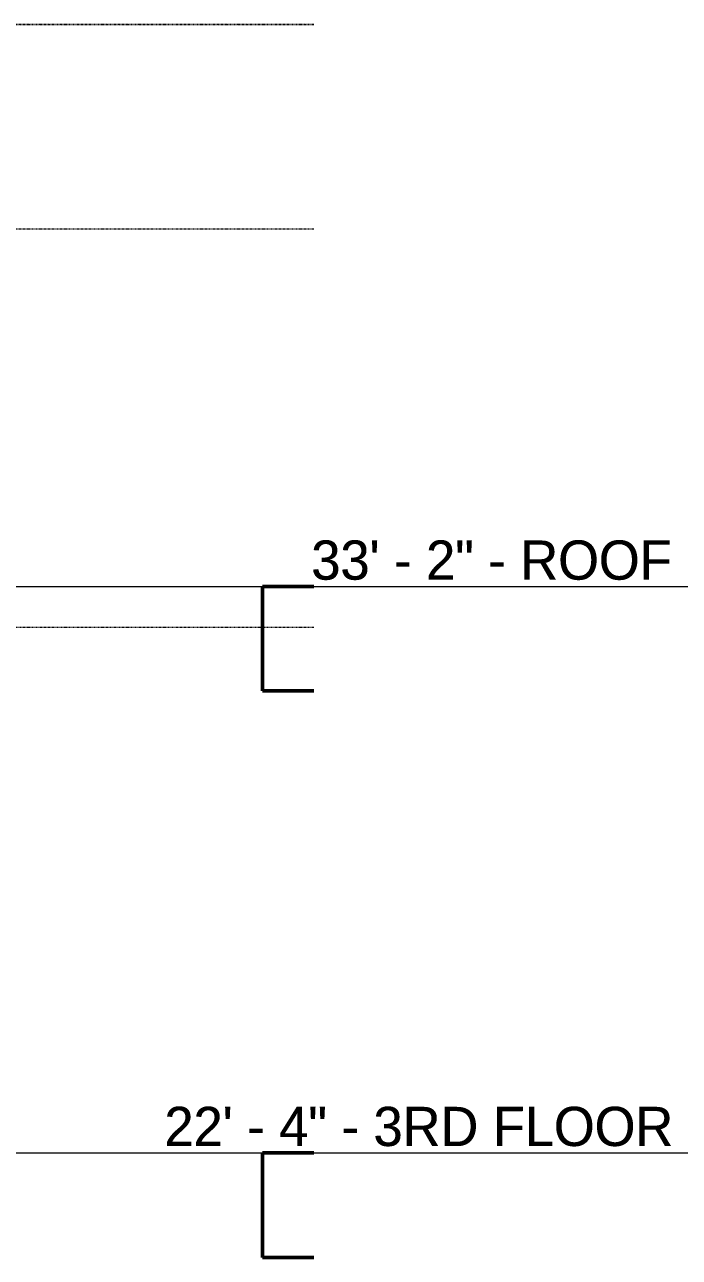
# Model space of a CAD drawing. Header units: inches. Extents: x -4169 to 1833, y -300 to 585.
# Drawn here: x -1977.4 to -1826.9, y 244 to 527 of the extents above; entities that cross this region are included whole.
import ezdxf

# ---------------------------------------------------------------- set-up
doc = ezdxf.new("R2010")
doc.units = ezdxf.units.IN
doc.header["$MEASUREMENT"] = 0
doc.linetypes.add('Aligning Line 1_8_', pattern=[0.25, 0.125, -0.125])
doc.linetypes.add('Grid Line 1_2_', pattern=[0.875, 0.5, -0.125, 0.125, -0.125])
for name, color, linetype, lineweight in [('0-1', 7, 'Continuous', 5), ('A-FLOR-1', 53, 'Continuous', 50), ('A-FLOR-LEVL', 51, 'Continuous', 9), ('A-FLOR-LEVL-1', 51, 'Grid Line 1_2_', 9), ('G-ANNO-SYMB', 111, 'Aligning Line 1_8_', 9), ('G-ANNO-SYMB-1', 254, 'Aligning Line 1_8_', 9), ('G-ANNO-SYMB-2', 147, 'Aligning Line 1_8_', 9)]:
    doc.layers.add(name, color=color, linetype=linetype, lineweight=lineweight)
doc.styles.add('Century Gothic', font='ufonts.com_century-gothic.ttf', dxfattribs={"height": 9})

# ---------------------------------------------------------------- blocks, each defined once
blk = doc.blocks.new('CTR - 2nd Phase_rvt-1-BUILDING SECTION - NORTH_SOUTH THRU PARKING RAMP - LOOKING WEST')
at = {"layer": 'A-FLOR-1'}
for p, q in [((-1910.95, 398), (-1922.72, 398)), ((-1922.72, 398), (-1922.72, 374)), ((-1922.72, 374), (-1910.95, 374)), ((-1910.95, 268), (-1922.72, 268)), ((-1922.72, 268), (-1922.72, 244)), ((-1922.72, 244), (-1910.95, 244))]:
    blk.add_line(p, q, dxfattribs=at)
at = {"layer": 'A-FLOR-LEVL-1'}
for p, q in [((-4168.71, 398), (-1814.21, 398)), ((-4168.71, 268), (-1814.21, 268))]:
    blk.add_line(p, q, dxfattribs=at)
at = {"layer": 'G-ANNO-SYMB-1'}
for p, q in [((-1910.95, 526.95), (-4072.05, 526.95)), ((-1910.95, 388.59), (-4072.05, 388.59))]:
    blk.add_line(p, q, dxfattribs=at)
at = {"layer": 'A-FLOR-LEVL', "char_height": 9, "attachment_point": 1, "style": 'Century Gothic'}
for s, insert, width in [('33\' - 2" - ROOF', (-1911.58, 408.55), 104.232), ('22\' - 4" - 3RD FLOOR', (-1945.33, 278.55), 145.137)]:
    blk.add_mtext(s, dxfattribs=dict(at, insert=insert, width=width))
blk = doc.blocks.new('CTR  - Topography_rvt-1-BUILDING SECTION - NORTH_SOUTH THRU PARKING RAMP - LOOKING WEST')
at = {"layer": 'G-ANNO-SYMB-2'}
blk.add_line((-1910.95, 480), (-4072.05, 480), dxfattribs=at)
blk = doc.blocks.new('CTR - 1st Phase - Common Walls_rvt-1-BUILDING SECTION - NORTH_SOUTH THRU PARKING RAMP - LOOKING WEST')
at = {"layer": 'A-FLOR-LEVL-1'}
for p, q in [((-4168.71, 398), (-1814.21, 398)), ((-4168.71, 268), (-1814.21, 268))]:
    blk.add_line(p, q, dxfattribs=at)
at = {"layer": 'G-ANNO-SYMB-2'}
for p, q in [((-1910.95, 526.95), (-4072.05, 526.95)), ((-1910.95, 526.95), (-4072.05, 526.95)), ((-1910.95, 480), (-4072.05, 480))]:
    blk.add_line(p, q, dxfattribs=at)
at = {"layer": 'A-FLOR-LEVL', "char_height": 9, "attachment_point": 1, "style": 'Century Gothic'}
for s, insert, width in [('33\' - 2" - ROOF', (-1911.58, 408.55), 104.232), ('22\' - 4" - 3RD FLOOR', (-1945.33, 278.55), 145.137)]:
    blk.add_mtext(s, dxfattribs=dict(at, insert=insert, width=width))

msp = doc.modelspace()

# ---------------------------------------------------------------- linework, layer by layer
at = {"layer": 'A-FLOR-LEVL-1'}
for p, q in [((-4167.9645, 398), (-1814.099, 398)), ((-4167.9645, 268), (-1814.099, 268))]:
    msp.add_line(p, q, dxfattribs=at)
at = {"layer": 'G-ANNO-SYMB'}
for p, q in [((-1910.9479, 526.9531), (-4072.0519, 526.9531)), ((-1910.9479, 480), (-4072.0519, 480))]:
    msp.add_line(p, q, dxfattribs=at)

# ---------------------------------------------------------------- block references
at = {"layer": '0-1'}
for name in ['CTR - 2nd Phase_rvt-1-BUILDING SECTION - NORTH_SOUTH THRU PARKING RAMP - LOOKING WEST', 'CTR - 1st Phase - Common Walls_rvt-1-BUILDING SECTION - NORTH_SOUTH THRU PARKING RAMP - LOOKING WEST', 'CTR  - Topography_rvt-1-BUILDING SECTION - NORTH_SOUTH THRU PARKING RAMP - LOOKING WEST']:
    msp.add_blockref(name, (0, 0), dxfattribs=at)

# ---------------------------------------------------------------- texts
at = {"layer": 'A-FLOR-LEVL', "char_height": 9, "attachment_point": 1, "style": 'Century Gothic'}
for s, insert, width in [('33\' - 2" - ROOF', (-1911.4713, 408.5508), 104.232), ('22\' - 4" - 3RD FLOOR', (-1945.2224, 278.5508), 145.137)]:
    msp.add_mtext(s, dxfattribs=dict(at, insert=insert, width=width))

doc.saveas('drawing.dxf')
